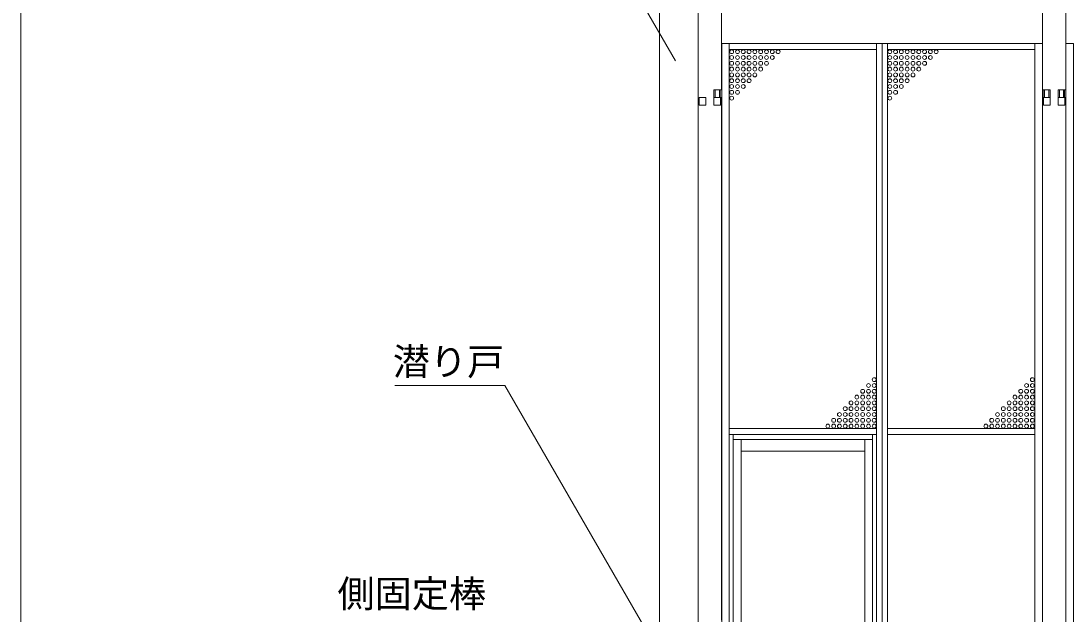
# Model space of a CAD drawing. Units: millimetres, scale not verified. Extents: x 54697 to 74822, y -14438 to 14438.
# Drawn here: x 54697 to 57408, y 5318 to 6851 of the extents above; entities that cross this region are included whole.
import ezdxf
from ezdxf.enums import TextEntityAlignment as Align

# ---------------------------------------------------------------- set-up
doc = ezdxf.new("R2010")
doc.units = ezdxf.units.MM
doc.header["$LTSCALE"] = 38
doc.linetypes.add('DASHED1', pattern=[1.8, 1.2, -0.6])
for name, color, linetype, lineweight in [('0-2_ACCG-3018', 7, 'Continuous', 18), ('0-A_図面枠', 7, 'Continuous', 18), ('0-C_側固定棒', 7, 'Continuous', 18), ('1-0_中央走行棒', 7, 'Continuous', 18), ('1-7_標準ﾊﾟﾈﾙ', 7, 'Continuous', 18), ('1-8_標準柱', 7, 'Continuous', 18), ('1-9_文字', 7, 'Continuous', 18)]:
    doc.layers.add(name, color=color, linetype=linetype, lineweight=lineweight)
doc.styles.add('ＭＳ ゴシック', font='')
doc.styles.get('ＭＳ ゴシック').set_extended_font_data('MS Gothic')

msp = doc.modelspace()

# ---------------------------------------------------------------- linework, layer by layer
at = {"layer": '0-2_ACCG-3018'}
for centre in [(56533.65, 6771.57), (56548.65, 6771.57), (56563.65, 6771.57), (56578.65, 6771.57), (56593.65, 6771.57), (56608.65, 6771.57), (56623.65, 6771.57), (56638.65, 6771.57), (56653.65, 6771.57), (56942.16, 6771.57), (56957.16, 6771.57), (56972.16, 6771.57), (56987.16, 6771.57), (57002.16, 6771.57), (57017.16, 6771.57), (57032.16, 6771.57), (57047.16, 6771.57), (57062.16, 6771.57), (56533.65, 6756.57), (56548.65, 6756.57), (56563.65, 6756.57), (56578.65, 6756.57), (56593.65, 6756.57), (56608.65, 6756.57), (56623.65, 6756.57), (56638.65, 6756.57), (56942.16, 6756.57), (56957.16, 6756.57), (56972.16, 6756.57), (56987.16, 6756.57), (57002.16, 6756.57), (57017.16, 6756.57), (57032.16, 6756.57), (57047.16, 6756.57), (56533.65, 6741.57), (56533.65, 6726.57), (56548.65, 6741.57), (56548.65, 6726.57), (56563.65, 6741.57), (56563.65, 6726.57), (56578.65, 6741.57), (56578.65, 6726.57), (56593.65, 6741.57), (56593.65, 6726.57), (56608.65, 6741.57), (56608.65, 6726.57), (56623.65, 6741.57), (56942.16, 6741.57), (56942.16, 6726.57), (56957.16, 6741.57), (56957.16, 6726.57), (56972.16, 6741.57), (56972.16, 6726.57), (56987.16, 6741.57), (56987.16, 6726.57), (57002.16, 6741.57), (57002.16, 6726.57), (57017.16, 6741.57), (57017.16, 6726.57), (57032.16, 6741.57), (56533.65, 6711.57), (56533.65, 6696.57), (56548.65, 6711.57), (56548.65, 6696.57), (56563.65, 6711.57), (56563.65, 6696.57), (56578.65, 6711.57), (56578.65, 6696.57), (56593.65, 6711.57), (56942.16, 6711.57), (56942.16, 6696.57), (56957.16, 6711.57), (56957.16, 6696.57), (56972.16, 6711.57), (56972.16, 6696.57), (56987.16, 6711.57), (56987.16, 6696.57), (57002.16, 6711.57), (56533.65, 6681.57), (56533.65, 6666.57), (56548.65, 6681.57), (56548.65, 6666.57), (56563.65, 6681.57), (56942.16, 6681.57), (56942.16, 6666.57), (56957.16, 6681.57), (56957.16, 6666.57), (56972.16, 6681.57), (56533.65, 6651.57), (56942.16, 6651.57), (56887.14, 5908.56), (56902.14, 5923.56), (56902.14, 5908.56), (57295.65, 5908.56), (57310.65, 5923.56), (57310.65, 5908.56), (56857.14, 5878.56), (56872.14, 5893.56), (56872.14, 5878.56), (56887.14, 5893.56), (56887.14, 5878.56), (56902.14, 5893.56), (56902.14, 5878.56), (57265.65, 5878.56), (57280.65, 5893.56), (57280.65, 5878.56), (57295.65, 5893.56), (57295.65, 5878.56), (57310.65, 5893.56), (57310.65, 5878.56), (56842.14, 5863.56), (56857.14, 5863.56), (56872.14, 5863.56), (56887.14, 5863.56), (56902.14, 5863.56), (57250.65, 5863.56), (57265.65, 5863.56), (57280.65, 5863.56), (57295.65, 5863.56), (57310.65, 5863.56), (56812.14, 5833.56), (56827.14, 5848.56), (56827.14, 5833.56), (56842.14, 5848.56), (56842.14, 5833.56), (56857.14, 5848.56), (56857.14, 5833.56), (56872.14, 5848.56), (56872.14, 5833.56), (56887.14, 5848.56), (56887.14, 5833.56), (56902.14, 5848.56), (56902.14, 5833.56), (57220.65, 5833.56), (57235.65, 5848.56), (57235.65, 5833.56), (57250.65, 5848.56), (57250.65, 5833.56), (57265.65, 5848.56), (57265.65, 5833.56), (57280.65, 5848.56), (57280.65, 5833.56), (57295.65, 5848.56), (57295.65, 5833.56), (57310.65, 5848.56), (57310.65, 5833.56), (56782.14, 5803.56), (56797.14, 5818.56), (56797.14, 5803.56), (56812.14, 5818.56), (56812.14, 5803.56), (56827.14, 5818.56), (56827.14, 5803.56), (56842.14, 5818.56), (56842.14, 5803.56), (56857.14, 5818.56), (56857.14, 5803.56), (56872.14, 5818.56), (56872.14, 5803.56), (56887.14, 5818.56), (56887.14, 5803.56), (56902.14, 5818.56), (56902.14, 5803.56), (57190.65, 5803.56), (57205.65, 5818.56), (57205.65, 5803.56), (57220.65, 5818.56), (57220.65, 5803.56), (57235.65, 5818.56), (57235.65, 5803.56), (57250.65, 5818.56), (57250.65, 5803.56), (57265.65, 5818.56), (57265.65, 5803.56), (57280.65, 5818.56), (57280.65, 5803.56), (57295.65, 5818.56), (57295.65, 5803.56), (57310.65, 5818.56), (57310.65, 5803.56)]:
    msp.add_circle(centre, 5.01, dxfattribs=at)
at = {"layer": '0-A_図面枠'}
msp.add_lwpolyline([(54697.41, 14437.5), (74822.4, 14437.5), (74822.4, 562.5), (54697.41, 562.5)], close=True, dxfattribs=at)
at = {"layer": '0-C_側固定棒'}
msp.add_line((56507.4, 5301.57), (56507.4, 6653.07), dxfattribs=at)
msp.add_lwpolyline([(56507.4, 6673.05), (56507.4, 7525.05), (56447.4, 7525.05), (56447.4, 3855.06), (56507.4, 3855.06), (56507.4, 3910.05)], dxfattribs=at)
for points in [[(56449.74, 6633.06), (56467.05, 6633.06), (56467.05, 6653.07), (56449.74, 6653.07)], [(56487.75, 6633.06), (56505.06, 6633.06), (56505.06, 6653.07), (56487.75, 6653.07)]]:
    msp.add_lwpolyline(points, close=True, dxfattribs=at)
at = {"layer": '1-0_中央走行棒'}
for p, q in [((57336.9, 6653.07), (57336.9, 5301.57)), ((57396.9, 5301.57), (57396.9, 6653.07))]:
    msp.add_line(p, q, dxfattribs=at)
for points in [[(57341.91, 8005.05), (57336.9, 8005.05), (57336.9, 6673.05)], [(57396.9, 6673.05), (57396.9, 8005.05), (57391.89, 8005.05)]]:
    msp.add_lwpolyline(points, dxfattribs=at)
for points in [[(57339.24, 6633.06), (57356.55, 6633.06), (57356.55, 6653.07), (57339.24, 6653.07)], [(57377.25, 6633.06), (57394.56, 6633.06), (57394.56, 6653.07), (57377.25, 6653.07)]]:
    msp.add_lwpolyline(points, close=True, dxfattribs=at)
at = {"layer": '1-7_標準ﾊﾟﾈﾙ', "color": 4, "linetype": 'DASHED1', "lineweight": 9}
for p, q in [((56490.9, 6673.05), (56490.9, 6653.07)), ((56501.91, 6673.05), (56501.91, 6653.07)), ((57342.39, 6673.05), (57342.39, 6653.07)), ((57353.4, 6673.05), (57353.4, 6653.07)), ((57380.4, 6673.05), (57380.4, 6653.07)), ((57391.41, 6673.05), (57391.41, 6653.07))]:
    msp.add_line(p, q, dxfattribs=at)
at = {"layer": '1-7_標準ﾊﾟﾈﾙ'}
for p, q in [((56504.1, 6673.05), (56504.1, 6653.07)), ((57340.2, 6673.05), (57340.2, 6653.07)), ((57393.6, 6673.05), (57393.6, 6653.07))]:
    msp.add_line(p, q, dxfattribs=at)
for points in [[(56507.91, 6793.05), (56527.65, 6793.05), (56527.65, 3790.05), (56507.91, 3790.05)], [(56908.14, 6793.05), (56527.65, 6793.05), (56527.65, 6777.57), (56908.14, 6777.57)], [(56908.14, 6793.05), (56922.15, 6793.05), (56922.15, 3790.05), (56908.14, 3790.05)], [(56922.15, 6793.05), (56936.16, 6793.05), (56936.16, 3790.05), (56922.15, 3790.05)], [(56936.16, 6793.05), (57316.65, 6793.05), (57316.65, 6777.57), (56936.16, 6777.57)], [(57336.39, 6793.05), (57316.65, 6793.05), (57316.65, 3790.05), (57336.39, 3790.05)], [(57397.41, 6793.05), (57417.15, 6793.05), (57417.15, 3790.05), (57397.41, 3790.05)], [(56908.14, 5797.56), (56527.65, 5797.56), (56527.65, 5781.57), (56908.14, 5781.57)], [(56527.65, 3805.56), (56537.91, 3805.56), (56537.91, 5781.57), (56527.65, 5781.57)], [(56908.14, 3805.56), (56897.91, 3805.56), (56897.91, 5781.57), (56908.14, 5781.57)], [(56936.16, 5797.56), (57316.65, 5797.56), (57316.65, 5781.57), (56936.16, 5781.57)], [(56557.89, 5769.06), (56877.9, 5769.06), (56877.9, 5739.06), (56557.89, 5739.06)], [(56897.91, 5769.06), (56877.9, 5769.06), (56877.9, 3818.07), (56897.91, 3818.07)]]:
    msp.add_lwpolyline(points, close=True, dxfattribs=at)
for points in [[(56507.91, 6653.07), (56487.9, 6653.07), (56487.9, 6673.05), (56507.91, 6673.05)], [(57336.39, 6653.07), (57356.4, 6653.07), (57356.4, 6673.05), (57336.39, 6673.05)], [(57397.41, 6653.07), (57377.4, 6653.07), (57377.4, 6673.05), (57397.41, 6673.05)], [(56537.91, 4782.06), (56537.91, 5769.06), (56557.89, 5769.06), (56557.89, 4787.07)]]:
    msp.add_lwpolyline(points, dxfattribs=at)
at = {"layer": '1-8_標準柱'}
for p, q in [((56347.41, 4224.51), (56347.41, 7674.51)), ((56447.4, 4224.51), (56447.4, 7674.51))]:
    msp.add_line(p, q, dxfattribs=at)
at = {"layer": '1-9_文字'}
for p, q in [((56388.81, 6747.96), (55947.39, 7512.51)), ((55663.5, 5908.47), (55947.03, 5908.47)), ((55947.39, 5908.47), (55947.03, 5908.47)), ((56676.81, 4645.11), (55947.39, 5908.47))]:
    msp.add_line(p, q, dxfattribs=at)

# ---------------------------------------------------------------- texts
at = {"layer": '1-9_文字', "style": 'ＭＳ ゴシック'}
for s, p in [('潜り戸', (55657.98, 5913.87)), ('側固定棒', (55515.15, 5313.87))]:
    msp.add_text(s, height=70.38, dxfattribs=at).set_placement(p, align=Align.BOTTOM_LEFT)

doc.saveas('drawing.dxf')
